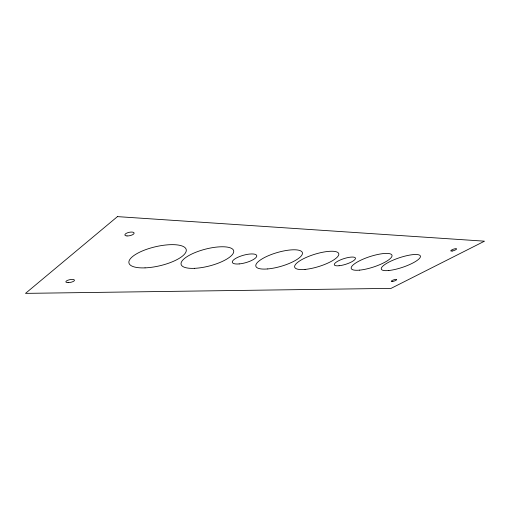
<?xml version="1.0" encoding="UTF-8"?>
<svg xmlns="http://www.w3.org/2000/svg" width="510" height="510" viewBox="0 0 510 510"><rect width="100%" height="100%" fill="white"/><g stroke="black" fill="none" stroke-linecap="round" stroke-linejoin="round"><path stroke-width="0.76" d="M117.447 216.623L25.5 293.377L391.087 288.367L484.5 241.179L117.447 216.623M127.022 235.945A4.743 1.721 -12.2 0 0 134.143 233.204A4.743 1.721 -12.2 0 0 127.334 232.853A4.743 1.721 -12.2 0 0 127.022 235.945M392.375 281.494A2.856 0.65 -18.1 0 0 396.678 279.684A2.856 0.65 -18.1 0 0 392.872 280.168A2.856 0.65 -18.1 0 0 392.375 281.494M68.117 282.629A4.392 1.39 -11.1 0 0 74.486 280.219A4.392 1.39 -11.1 0 0 67.9 280.219A4.392 1.39 -11.1 0 0 68.117 282.629M452.408 250.984A3.079 0.727 -19.4 0 0 456.565 248.861A3.079 0.727 -19.4 0 0 452.007 249.792A3.079 0.727 -19.4 0 0 452.408 250.984M194.527 268.33A27.145 8.644 -14.6 0 0 233.739 251.334A27.145 8.644 -14.6 0 0 193.889 253.062A27.145 8.644 -14.6 0 0 194.527 268.33M145.05 267.865A29.408 9.754 -13.2 0 0 186.22 249.6A29.408 9.754 -13.2 0 0 141.468 251.353A29.408 9.754 -13.2 0 0 145.05 267.865M239.19 263.919A12.661 3.882 -15.5 0 0 256.74 255.637A12.661 3.882 -15.5 0 0 237.654 257.372A12.661 3.882 -15.5 0 0 239.19 263.919M267.75 268.929A24.231 7.14 -16.3 0 0 302.468 253.145A24.231 7.14 -16.3 0 0 267.157 256.249A24.231 7.14 -16.3 0 0 267.75 268.929M305.037 269.414A23.065 6.464 -17.1 0 0 338.818 254.407A23.065 6.464 -17.1 0 0 306.255 257.416A23.065 6.464 -17.1 0 0 305.037 269.414M339.099 265.742A11.099 2.977 -17.6 0 0 355.489 258.506A11.099 2.977 -17.6 0 0 340.074 260.074A11.099 2.977 -17.6 0 0 339.099 265.742M359.671 270.128A21.433 5.514 -18 0 0 391.96 256.256A21.433 5.514 -18 0 0 363.203 259.106A21.433 5.514 -18 0 0 359.671 270.128M388.83 270.51A20.591 5.03 -18.5 0 0 420.259 257.244A20.591 5.03 -18.5 0 0 393.439 259.998A20.591 5.03 -18.5 0 0 388.83 270.51"/></g></svg>
